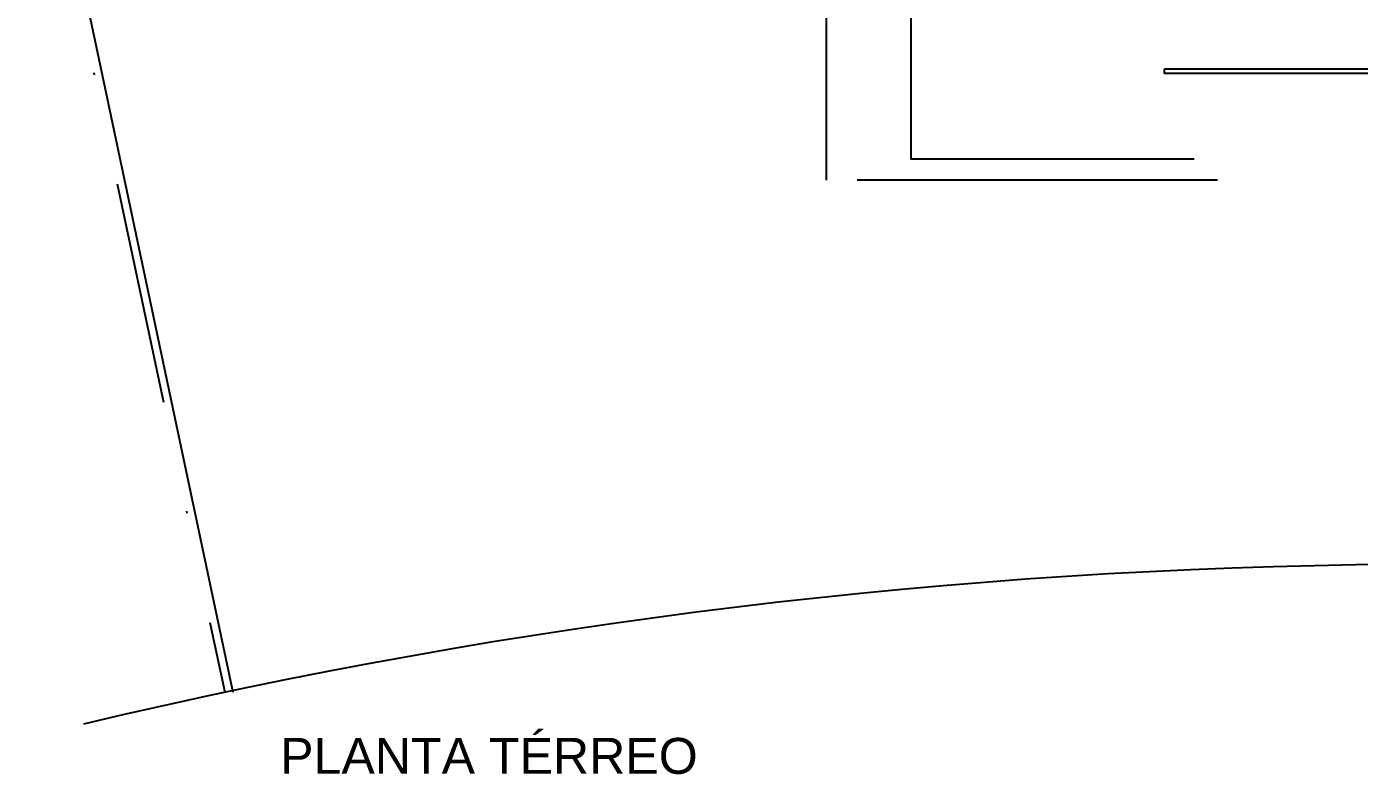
# Model space of a CAD drawing. Header units: millimetres. Extents: x 2775 to 3964, y 1473 to 2314.
# Drawn here: x 2872.3 to 2938, y 2044.1 to 2081 of the extents above; entities that cross this region are included whole.
import ezdxf

# ---------------------------------------------------------------- set-up
doc = ezdxf.new("R2010")
doc.units = ezdxf.units.MM
doc.linetypes.add('DASHDOT', pattern=[1, 0.5, -0.25, 0, -0.25])
doc.linetypes.add('DASHEDX2', pattern=[38.1, 25.4, -12.7])
for name, color, linetype in [('01', 254, 'Continuous'), ('02', 7, 'Continuous'), ('8', 6, 'Continuous')]:
    doc.layers.add(name, color=color, linetype=linetype)
doc.styles.get("Standard").update_dxf_attribs({"font": 'arial.ttf'})

msp = doc.modelspace()

# ---------------------------------------------------------------- linework, layer by layer
at = {"layer": '01', "linetype": 'DASHDOT', "ltscale": 22}
msp.add_line((2835.571, 2267.805), (2882.056, 2048.158), dxfattribs=at)
at = {"layer": '01', "linetype": 'DASHEDX2', "ltscale": 0.7}
for p, q in [((2924.23, 2099.9), (2924.23, 2074.431)), ((2911.733, 2088.965), (2911.733, 2073.39)), ((2915.899, 2088.965), (2915.899, 2074.431)), ((2924.23, 2074.431), (2915.899, 2074.431)), ((2983.215, 2074.431), (2924.23, 2074.431)), ((2984.374, 2073.39), (2911.733, 2073.39))]:
    msp.add_line(p, q, dxfattribs=at)
at = {"layer": '02', "ltscale": 5}
msp.add_line((2835.967, 2267.805), (2882.455, 2048.158), dxfattribs=at)
at = {"layer": '02', "color": 40, "ltscale": 15}
for p, q in [((2978.051, 2078.863), (2928.396, 2078.863)), ((2928.396, 2078.863), (2928.396, 2078.655)), ((2978.283, 2078.655), (2928.396, 2078.655))]:
    msp.add_line(p, q, dxfattribs=at)
at = {"layer": '02', "ltscale": 5}
msp.add_arc((2942.435, 1762.862), 291.604, 77.63856, 103.35191, dxfattribs=at)

# ---------------------------------------------------------------- texts
at = {"layer": '8'}
msp.add_text('PLANTA TÉRREO', height=1.76946, dxfattribs=at).set_placement((2884.79, 2044.13))

doc.saveas('drawing.dxf')
